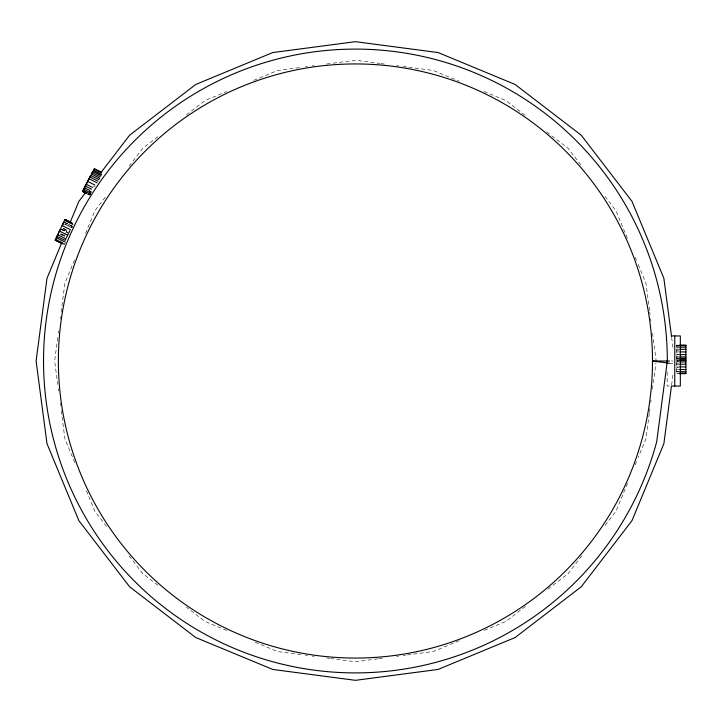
<?xml version="1.0" encoding="UTF-8"?>
<svg xmlns="http://www.w3.org/2000/svg" width="722" height="722" viewBox="0 0 722 722"><rect width="100%" height="100%" fill="white"/><g stroke="black" fill="none" stroke-linecap="round" stroke-linejoin="round"><path stroke-width="0.54" stroke-dasharray="3.61 2.71" d="M57.742 337.643L54.664 361L57.742 384.357M58.329 333.203L58.617 330.974M60.233 318.745L60.522 316.516M61.108 312.066L64.917 283.159L74.79 259.324M649.295 413.426L645.946 438.841L638.221 457.495M649.439 412.316L650.017 407.894M650.748 402.371L651.036 400.159M652.498 389.113L655.982 362.588M671.613 384.934L673.211 372.742M63.789 243.449L63.482 244.307L64.096 243.531M64.222 236.717L65.521 233.594M65.946 232.556L66.812 230.48M68.536 226.311L69.402 224.235M65.648 241.536L64.393 244.568L65.07 243.377M85.521 233.414L94.961 210.616L106.567 195.491M627.49 483.406L615.902 511.384L604.973 525.616M635.216 464.751L636.506 461.638M71.198 227.899L72.047 226.166M129.103 166.123L142.757 148.326L157.883 136.72M581.761 555.877L568.106 573.674L546.744 590.064M186.357 114.87L205.048 100.529L226.807 91.514M525.39 606.444L505.815 621.471L484.047 630.486M253.756 80.359L277.591 70.485L300.939 67.408M459.183 640.784L433.272 651.515L406.585 655.025M305.388 66.821L307.608 66.532M312.057 65.946L314.287 65.657M326.515 64.041L332.075 63.31M333.185 63.166L355.432 60.233L379.898 63.455M377.669 658.834L355.432 661.767L330.965 658.545M378.779 658.69L384.348 657.959M396.577 656.343L398.797 656.054M403.246 655.468L405.475 655.179M678.68 345.152L676.613 345.152L676.613 373.653L678.68 373.653M676.613 345.441L678.68 345.441M676.613 345.648L678.68 345.648M676.613 346.289L678.68 346.289M676.613 347.129L678.68 347.129M676.613 347.977L678.68 347.977M676.613 349.322L678.68 349.322M676.613 350.748L678.68 350.748M676.613 351.948L678.68 351.948M676.613 354.457L678.68 354.457M676.613 354.61L678.68 354.61M676.613 356.948L678.68 356.948M676.613 357.002L678.68 357.002M676.613 358.329L678.68 358.329M676.613 358.356L678.68 358.356M676.613 359.348L678.68 359.348M676.613 360.332L678.68 360.332M676.613 360.495L678.68 360.495M671.424 361L672.877 361M676.613 361.668L678.68 361.668M676.613 361.939L678.68 361.939M676.613 363.87L678.68 363.87M676.613 364.24L678.68 364.24M676.613 366.911L678.68 366.911M676.613 367.48L678.68 367.48M676.613 369.547L678.68 369.547M676.613 371.379L678.68 371.379M676.613 371.722L678.68 371.722M676.613 373.121L678.68 373.175M669.339 386.062L667.164 386.062L667.164 371.568M381.008 63.599L384.348 64.041M396.577 65.657L398.797 65.946M403.246 66.532L407.695 67.119M408.805 67.263L433.272 70.485L459.183 81.216M669.285 363.211L673.554 363.771M300.939 654.592L277.591 651.515L253.756 641.641M305.388 655.179L307.608 655.468M312.057 656.054L314.287 656.343M326.515 657.959L329.855 658.401M484.047 91.514L505.815 100.529L525.39 115.556M226.807 630.486L205.048 621.471L186.357 607.13M64.845 222.457L72.254 226.085M65.251 222.773L72.66 226.392M63.807 222.168L72.137 226.248M65.124 224.244L72.642 227.908M63.157 223.504L71.487 227.583M62.958 228.197L67.859 230.535M63.049 228.414L68.103 230.805M63.193 229.406L67.823 231.672M60.937 229.045L67.417 232.222M61.424 229.379L67.904 232.556M60.937 229.334L67.408 232.502M61.018 233.82L65.648 236.085M60.783 234L65.413 236.274M60.025 234.199L64.655 236.464M93.291 186.023L95.133 186.971M90.25 191.15L92.091 192.097M89.519 191.474L91.351 192.422M88.905 191.42L90.737 192.368M88.968 191.628L90.81 192.566M89.104 191.998L90.936 192.936M88.571 192.016L90.945 193.27M88.833 192.882L90.665 193.83M88.156 192.792L90.124 193.785M88.535 193.225L90.367 194.164M88.544 193.442L90.376 194.389M88.797 193.803L90.638 194.75M87.723 193.821L90.006 195.048M87.615 193.893L89.961 195.084M87.506 194.155L89.338 195.093M546.744 131.936L568.106 148.326L581.761 166.123M157.883 585.28L142.757 573.674L129.103 555.877M604.973 196.384L615.902 210.616L627.49 238.594M106.567 526.509L94.961 511.384L85.521 488.586M635.216 257.249L636.506 260.362M638.221 264.505L645.946 283.159L649.61 310.956M74.79 462.676L64.917 438.841L61.108 409.934M671.677 337.544L673.292 349.827M649.755 312.066L650.044 314.296M650.63 318.745L650.928 320.965M652.535 333.203L656.045 359.89M58.329 388.797L58.617 391.026M60.233 403.255L60.522 405.484"/><path stroke-width="1.08" d="M667.083 362.922L656.704 441.729A311.904 311.904 0 0 1 154.941 599.928A311.904 311.904 0 0 1 223.612 78.319A311.904 311.904 0 0 1 667.336 361M656.027 361.469L656.199 361M62.552 243.855L55.152 240.227L55.468 239.37L64.989 219.56L71.216 222.331M61.641 242.962L46.984 278.349L36.1 361L46.984 443.651L78.879 520.661L129.626 586.796L195.761 637.544L272.781 669.447L355.432 680.332L438.083 669.447L515.093 637.544L581.228 586.796L631.976 520.661L663.879 443.651L671.46 386.044L680.332 386.062L680.332 335.938L671.505 335.938M70.26 222.15L78.879 201.339L85.737 192.395M85.674 193.207L82.922 191.79L83.301 190.978M93.752 170.879L94.501 168.659L82.624 191.312L86.288 193.198M58.058 233.982L56.605 237.502M58.437 233.206L60.504 228.928M66.325 237.899L69.89 230.553M63.807 222.168L62.525 224.795L63.04 224.939M83.571 190.437L83.987 189.66M56.469 239.839L56.117 240.498L61.668 243.215M56.903 236.997L57.363 236.148M82.624 191.312L90.232 176.249L90.737 176.953M84.321 189.065L84.754 188.325M92.75 171.845L91.667 173.641L92.199 173.885M55.765 239.451L55.152 240.227M100.827 172.738L129.626 135.204L195.761 84.456L272.781 52.553L355.432 41.668L438.083 52.553L515.093 84.456L581.228 135.204L631.976 201.339L663.879 278.349L671.523 336.425M679.709 345.152L685.9 345.152L685.9 373.653L679.709 373.653M679.709 345.441L685.9 345.441M679.709 345.648L685.9 345.648M679.709 347.129L685.9 347.129M679.709 349.322L685.9 349.322M679.709 351.948L685.9 351.948M679.709 354.61L685.9 354.61M679.709 356.948L685.9 356.948M679.709 358.329L685.9 358.329M679.709 359.348L685.9 359.348M679.709 360.495L685.9 360.495M669.574 361L652.48 361A297.049 297.049 0 0 0 206.907 103.742A297.049 297.049 0 0 0 206.907 618.258A297.049 297.049 0 0 0 652.48 361L669.285 363.211M679.709 361.939L685.9 361.939M679.709 364.24L685.9 364.24M679.709 366.911L685.9 366.911M679.709 369.547L685.9 369.547M679.709 371.722L685.9 371.722M679.709 373.175L685.9 373.175M64.989 219.56L72.39 223.188M64.565 220.345L72.895 224.425M62.011 225.553L70.341 229.641M59.321 231.058L67.651 235.137M57.561 234.74L65.882 238.82L65.16 240.381L56.83 236.302M56.199 237.673L64.529 241.762M55.468 239.37L62.868 242.998M94.501 168.659L101.829 172.432M94.068 169.228L101.405 173M93.373 170.356L101.631 174.598M92.804 171.34L101.053 175.59M92.091 172.603L100.34 176.845M91.369 173.921L99.618 178.172L98.842 179.607L90.584 175.365M89.763 176.926L98.011 181.177M88.878 178.614L97.127 182.865M87.515 181.258L94.853 185.031M86.071 184.128L92.488 187.431M85.169 185.933L91.586 189.227M84.33 187.657L89.826 190.491M83.599 189.164L88.183 191.529M83.03 190.391L87.615 192.747M82.678 191.276L86.342 193.162M65.657 219.605L66.198 219.903M674.763 335.938L674.763 386.062M667.164 360.973L667.164 363.211"/></g></svg>
